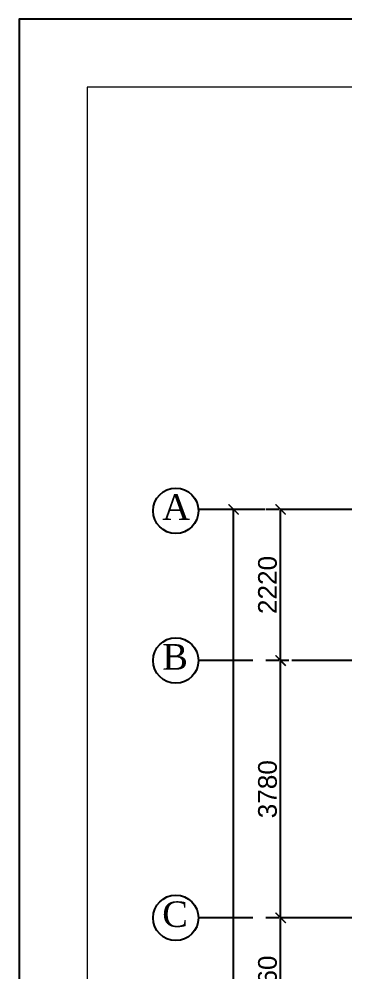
# Model space of a CAD drawing. Header units: inches. Extents: x 278200 to 407749, y -182622 to -96622.
# Drawn here: x 278200 to 283006, y -110634 to -96622 of the extents above; entities that cross this region are included whole.
import ezdxf

# ---------------------------------------------------------------- set-up
doc = ezdxf.new("R2010")
doc.units = ezdxf.units.IN
doc.header["$MEASUREMENT"] = 0
doc.linetypes.add('CENTER', pattern=[50.8, 31.75, -6.35, 6.35, -6.35])
for name, color, linetype in [('GIRD CIR', 1, 'Continuous'), ('GIRD TEXT', 4, 'Continuous'), ('GRID', 8, 'CENTER'), ('GRID DIM', 4, 'Continuous')]:
    doc.layers.add(name, color=color, linetype=linetype)
doc.layers.add('JKEC COLHAT', color=2, linetype='Continuous', lineweight=20)
doc.styles.add('T200', font='sanss___.ttf', dxfattribs={"height": 275})
doc.styles.add('T400', font='romantic.ttf')
doc.dimstyles.new('T 300', dxfattribs={"dimtxt": 275, "dimasz": 150, "dimexe": 1, "dimexo": 0, "dimgap": 50, "dimtad": 1, "dimdec": 0, "dimrnd": 5, "dimdsep": 46, "dimtxsty": 'T200', "dimblk": 'ARCHTICK', "dimcen": 2.5, "dimdle": 1, "dimclrd": 5, "dimclre": 253, "dimclrt": 4, "dimadec": 0, "dimazin": 0, "dimtfac": 1, "dimtdec": 0, "dimtmove": 2, "dimatfit": 3, "dimfxl": 0, "dimarcsym": 0})

# ---------------------------------------------------------------- blocks, each defined once
blk = doc.blocks.new('_ARCHTICK')
at = {"color": 0, "linetype": 'ByBlock', "const_width": 0.15}
blk.add_lwpolyline([(-0.5, -0.5), (0.5, 0.5)], dxfattribs=at)
blk = doc.blocks.new('*D139')
at = {"layer": 'Defpoints', "color": 0}
for p in [(281355, -103825), (281812, -103825, 15), (281812, -127475, 15)]:
    blk.add_point(p, dxfattribs=at)
at = {"layer": 'GRID DIM', "color": 253, "lineweight": -2}
for p, q in [((281812, -103825), (281354, -103825)), ((281812, -127475), (281354, -127475))]:
    blk.add_line(p, q, dxfattribs=at)
at = {"layer": 'GRID DIM', "color": 5, "lineweight": -2}
blk.add_line((281355, -127476), (281355, -103824), dxfattribs=at)
at = {"layer": 'GRID DIM', "color": 5, "lineweight": -2, "xscale": 150, "yscale": 150, "zscale": 150}
for p, rotation in [((281355, -103825), 90), ((281355, -127475), 270)]:
    blk.add_blockref('_ARCHTICK', p, dxfattribs=dict(at, rotation=rotation))
at = {"layer": 'GRID DIM', "color": 4, "insert": (281163, -115650), "char_height": 275, "attachment_point": 5, "rotation": 90, "style": 'T200'}
blk.add_mtext('23650', dxfattribs=at)
blk = doc.blocks.new('*D150')
at = {"layer": 'Defpoints', "color": 0}
for p in [(282046, -109825), (282340, -109825, 15), (282190, -111785, 15)]:
    blk.add_point(p, dxfattribs=at)
at = {"layer": 'GRID DIM', "color": 253, "lineweight": -2}
for p, q in [((282340, -109825), (282045, -109825)), ((282190, -111785), (282045, -111785))]:
    blk.add_line(p, q, dxfattribs=at)
at = {"layer": 'GRID DIM', "color": 5, "lineweight": -2}
blk.add_line((282046, -111786), (282046, -109824), dxfattribs=at)
at = {"layer": 'GRID DIM', "color": 5, "lineweight": -2, "xscale": 150, "yscale": 150, "zscale": 150}
for p, rotation in [((282046, -109825), 90), ((282046, -111785), 270)]:
    blk.add_blockref('_ARCHTICK', p, dxfattribs=dict(at, rotation=rotation))
at = {"layer": 'GRID DIM', "color": 4, "insert": (281854, -110805), "char_height": 275, "attachment_point": 5, "rotation": 90, "style": 'T200'}
blk.add_mtext('1960', dxfattribs=at)
blk = doc.blocks.new('*D151')
at = {"layer": 'Defpoints', "color": 0}
for p in [(282046, -106045), (282167, -106045, 15), (282340, -109825, 15)]:
    blk.add_point(p, dxfattribs=at)
at = {"layer": 'GRID DIM', "color": 253, "lineweight": -2}
for p, q in [((282167, -106045), (282045, -106045)), ((282340, -109825), (282045, -109825))]:
    blk.add_line(p, q, dxfattribs=at)
at = {"layer": 'GRID DIM', "color": 5, "lineweight": -2}
blk.add_line((282046, -109826), (282046, -106044), dxfattribs=at)
at = {"layer": 'GRID DIM', "color": 5, "lineweight": -2, "xscale": 150, "yscale": 150, "zscale": 150}
for p, rotation in [((282046, -106045), 90), ((282046, -109825), 270)]:
    blk.add_blockref('_ARCHTICK', p, dxfattribs=dict(at, rotation=rotation))
at = {"layer": 'GRID DIM', "color": 4, "insert": (281854, -107935), "char_height": 275, "attachment_point": 5, "rotation": 90, "style": 'T200'}
blk.add_mtext('3780', dxfattribs=at)
blk = doc.blocks.new('*D152')
at = {"layer": 'Defpoints', "color": 0}
for p in [(282046, -103825), (282231, -103825, 15), (282167, -106045, 15)]:
    blk.add_point(p, dxfattribs=at)
at = {"layer": 'GRID DIM', "color": 253, "lineweight": -2}
for p, q in [((282231, -103825), (282045, -103825)), ((282167, -106045), (282045, -106045))]:
    blk.add_line(p, q, dxfattribs=at)
at = {"layer": 'GRID DIM', "color": 5, "lineweight": -2}
blk.add_line((282046, -106046), (282046, -103824), dxfattribs=at)
at = {"layer": 'GRID DIM', "color": 5, "lineweight": -2, "xscale": 150, "yscale": 150, "zscale": 150}
for p, rotation in [((282046, -103825), 90), ((282046, -106045), 270)]:
    blk.add_blockref('_ARCHTICK', p, dxfattribs=dict(at, rotation=rotation))
at = {"layer": 'GRID DIM', "color": 4, "insert": (281854, -104935), "char_height": 275, "attachment_point": 5, "rotation": 90, "style": 'T200'}
blk.add_mtext('2220', dxfattribs=at)

msp = doc.modelspace()

# ---------------------------------------------------------------- linework, layer by layer
at = {"layer": 'Defpoints', "ltscale": 0.2}
msp.add_lwpolyline([(278199.9, -182621.9), (400199.9, -182621.9), (400199.9, -96621.9), (278199.9, -96621.9)], close=True, dxfattribs=at)
at = {"layer": 'GIRD CIR'}
for centre in [(280504.4, -103845, 14.7), (280504.4, -106044.9, 14.7), (280504.4, -109824.9, 14.7)]:
    msp.add_circle(centre, 333.3, dxfattribs=at)
at = {"layer": 'GRID', "ltscale": 30}
for p, q in [((366982.1, -103825, 14.7), (280837.7, -103825, 14.7)), ((366982.1, -106044.9, 14.7), (280837.7, -106044.9, 14.7)), ((366982.1, -109824.9, 14.7), (280837.7, -109824.9, 14.7))]:
    msp.add_line(p, q, dxfattribs=at)
at = {"layer": 'JKEC COLHAT', "ltscale": 0.2}
msp.add_lwpolyline([(279199.9, -181621.9), (399199.9, -181621.9), (399199.9, -97621.9), (279199.9, -97621.9)], close=True, dxfattribs=at)

# ---------------------------------------------------------------- texts
at = {"layer": 'GIRD TEXT', "ltscale": 7, "style": 'T400'}
for s, p in [('A', (280304.9, -103978.3)), ('B', (280304.9, -106178.3)), ('C', (280304.9, -109958.2))]:
    msp.add_text(s, height=375, dxfattribs=at).set_placement(p)

# ---------------------------------------------------------------- dimensions: what is measured, and where the dimension line sits
at = {"layer": 'GRID DIM'}
for base, p1, p2, picture, middle in [((281355, -103825), (281811.5, -127474.9, 14.7), (281811.5, -103825, 14.7), '*D139', (281163.2, -115650)), ((282045.6, -103825), (282166.9, -106044.9, 14.7), (282231.3, -103825, 14.7), '*D152', (281853.9, -104935)), ((282045.6, -106044.9), (282339.6, -109824.9, 14.7), (282166.9, -106044.9, 14.7), '*D151', (281853.7, -107934.9)), ((282045.6, -109824.9), (282189.7, -111784.9, 14.7), (282339.6, -109824.9, 14.7), '*D150', (281853.7, -110804.9))]:
    dim = msp.add_linear_dim(base=base, p1=p1, p2=p2, angle=90, dimstyle='T 300', dxfattribs=at)
    dim.commit()
    dim.dimension.update_dxf_attribs({"geometry": picture, "text_midpoint": middle})

doc.saveas('drawing.dxf')
